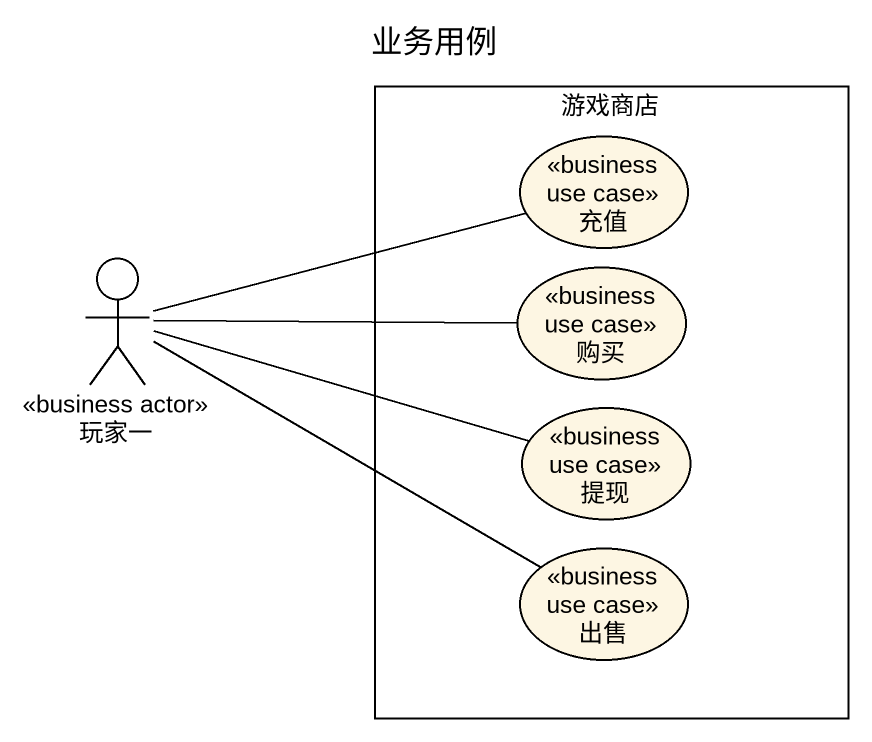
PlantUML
@startuml
title 业务用例
rectangle 游戏商店 {
  usecase 充值 <<business use case>>
  usecase 购买 <<business use case>>
  usecase 提现 <<business use case>>
  usecase 出售 <<business use case>>
}
actor 玩家一 <<business actor>>
玩家一 -right- 充值
玩家一 -right- 购买
玩家一 -right- 提现
玩家一 -right- 出售
@enduml
